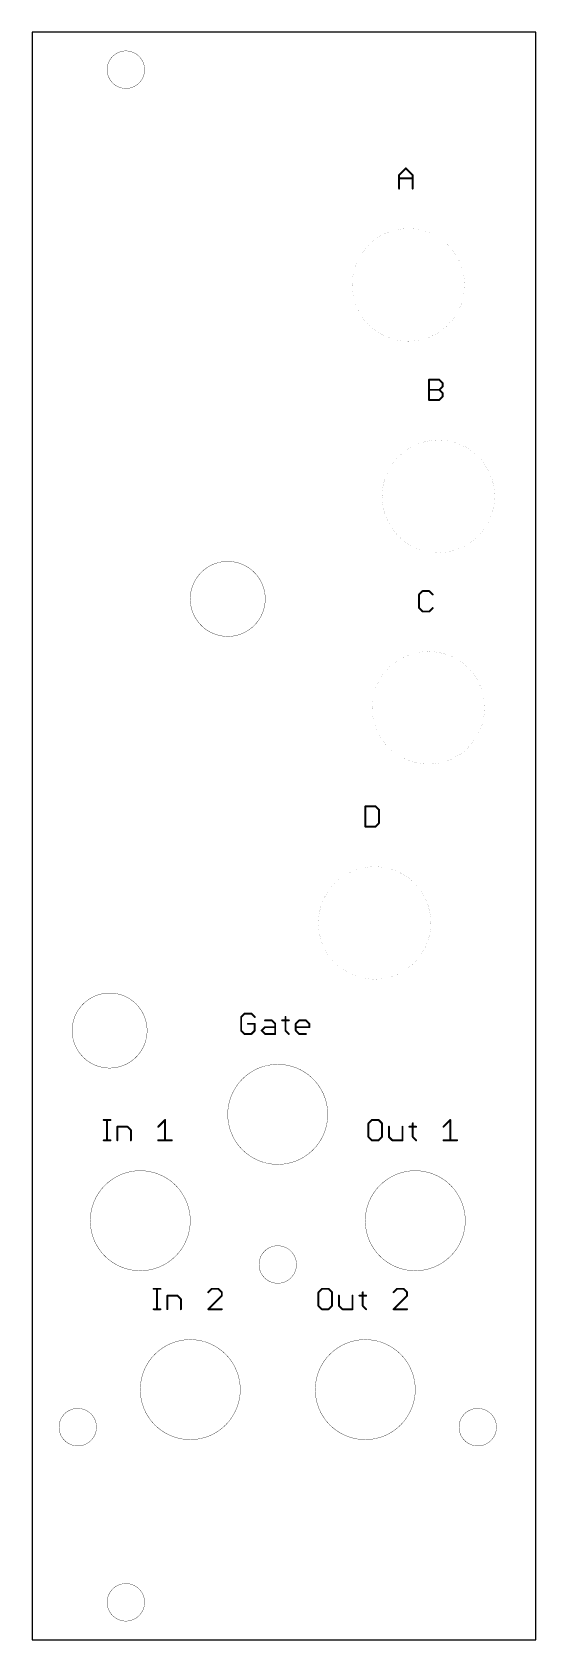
# Model space of a CAD drawing. Extents: x -20 to 21, y -11 to 118.
import ezdxf

# ---------------------------------------------------------------- set-up
doc = ezdxf.new("R2010")
doc.units = 0
doc.layers.add('255', color=2, linetype='CONTINUOUS')

msp = doc.modelspace()

# ---------------------------------------------------------------- linework, layer by layer
at = {"layer": '255'}
for p, q in [((20.65, 117.5), (-19.65, 117.5)), ((-19.65, 117.5), (-19.65, -11)), ((20.65, -11), (20.65, 117.5)), ((-19.65, -11), (20.65, -11))]:
    msp.add_line(p, q, dxfattribs=at)
for points, const_width in [([(-12.15, 113, 1), (-12.15, 116, 1), (-12.15, 113)], 0.0254), ([(10.2769, 106.6501, 1), (10.223, 106.5962)], 0.0762), ([(10.2769, 106.5962, 1), (10.223, 106.6501)], 0.0762), ([(9.7457, 106.0809, 1), (9.6695, 106.0809)], 0.0762), ([(9.6807, 106.1078, 1), (9.7346, 106.0539)], 0.0762), ([(9.7076, 105.8478, 1), (9.7076, 105.7716)], 0.0762), ([(10.8304, 106.0809, 1), (10.7542, 106.0809)], 0.0762), ([(10.7653, 106.0539, 1), (10.8192, 106.1078)], 0.0762), ([(10.7923, 105.7716, 1), (10.7923, 105.8478)], 0.0762), ([(9.6695, 104.9962, 1), (9.7457, 104.9962)], 0.0762), ([(10.7542, 104.9962, 1), (10.8304, 104.9962)], 0.0762), ([(10.45, 92.8, 1), (10.45, 101.8, 1), (10.45, 92.8)], 0.0025), ([(12.1457, 89.7232, 1), (12.0695, 89.7232)], 0.0762), ([(12.1076, 89.7613, 1), (12.1076, 89.6851)], 0.0762), ([(12.1076, 88.9478, 1), (12.1076, 88.8716)], 0.0762), ([(12.9481, 89.7501, 1), (12.8942, 89.6962)], 0.0762), ([(12.9481, 88.9366, 1), (12.8942, 88.8828)], 0.0762), ([(12.8942, 88.9366, 1), (12.9481, 88.8828)], 0.0762), ([(12.9211, 89.6851, 1), (12.9211, 89.7613)], 0.0762), ([(12.9211, 88.8716, 1), (12.9211, 88.9478)], 0.0762), ([(13.2304, 89.452, 1), (13.1542, 89.452)], 0.0762), ([(13.1542, 89.1809, 1), (13.2304, 89.1809)], 0.0762), ([(13.2304, 88.6385, 1), (13.1542, 88.6385)], 0.0762), ([(13.1653, 89.4251, 1), (13.2192, 89.479)], 0.0762), ([(13.2192, 89.1539, 1), (13.1653, 89.2078)], 0.0762), ([(13.1653, 88.6116, 1), (13.2192, 88.6655)], 0.0762), ([(12.1076, 88.1343, 1), (12.1076, 88.0581)], 0.0762), ([(12.0695, 88.0962, 1), (12.1457, 88.0962)], 0.0762), ([(12.8942, 88.1231, 1), (12.9481, 88.0693)], 0.0762), ([(12.9211, 88.0581, 1), (12.9211, 88.1343)], 0.0762), ([(13.1542, 88.3674, 1), (13.2304, 88.3674)], 0.0762), ([(13.2192, 88.3404, 1), (13.1653, 88.3943)], 0.0762), ([(12.85, 75.9, 1), (12.85, 84.9, 1), (12.85, 75.9)], 0.0025), ([(-4, 69.2, 1), (-4, 75.2, 1), (-4, 69.2)], 0.0254), ([(11.3457, 72.552, 1), (11.2695, 72.552)], 0.0762), ([(11.2807, 72.579, 1), (11.3346, 72.5251)], 0.0762), ([(11.5788, 72.8613, 1), (11.5788, 72.7851)], 0.0762), ([(11.6057, 72.7962, 1), (11.5518, 72.8501)], 0.0762), ([(12.1481, 72.8501, 1), (12.0942, 72.7962)], 0.0762), ([(12.1211, 72.7851, 1), (12.1211, 72.8613)], 0.0762), ([(12.3653, 72.5251, 1), (12.4192, 72.579)], 0.0762), ([(11.3346, 71.4943, 1), (11.2807, 71.4404)], 0.0762), ([(11.2695, 71.4674, 1), (11.3457, 71.4674)], 0.0762), ([(11.5788, 71.2343, 1), (11.5788, 71.1581)], 0.0762), ([(11.5518, 71.1693, 1), (11.6057, 71.2231)], 0.0762), ([(12.0942, 71.2231, 1), (12.1481, 71.1693)], 0.0762), ([(12.1211, 71.1581, 1), (12.1211, 71.2343)], 0.0762), ([(12.4192, 71.4404, 1), (12.3653, 71.4943)], 0.0762), ([(12.05, 59, 1), (12.05, 68, 1), (12.05, 59)], 0.0025), ([(7.0457, 55.6232, 1), (6.9695, 55.6232)], 0.0762), ([(7.0076, 55.6613, 1), (7.0076, 55.5851)], 0.0762), ([(7.8481, 55.6501, 1), (7.7942, 55.5962)], 0.0762), ([(7.8211, 55.5851, 1), (7.8211, 55.6613)], 0.0762), ([(8.1304, 55.352, 1), (8.0542, 55.352)], 0.0762), ([(8.0653, 55.3251, 1), (8.1192, 55.379)], 0.0762), ([(7.0076, 54.0343, 1), (7.0076, 53.9581)], 0.0762), ([(6.9695, 53.9962, 1), (7.0457, 53.9962)], 0.0762), ([(7.7942, 54.0231, 1), (7.8481, 53.9693)], 0.0762), ([(7.8211, 53.9581, 1), (7.8211, 54.0343)], 0.0762), ([(8.0542, 54.2674, 1), (8.1304, 54.2674)], 0.0762), ([(8.1192, 54.2404, 1), (8.0653, 54.2943)], 0.0762), ([(7.75, 41.8, 1), (7.75, 50.8, 1), (7.75, 41.8)], 0.0025), ([(-13.45, 34.7, 1), (-13.45, 40.7, 1), (-13.45, 34.7)], 0.0254), ([(-2.8872, 38.782, 1), (-2.9634, 38.782)], 0.0762), ([(-2.9522, 38.809, 1), (-2.8983, 38.7551)], 0.0762), ([(-2.6541, 39.0913, 1), (-2.6541, 39.0151)], 0.0762), ([(-2.6272, 39.0262, 1), (-2.681, 39.0801)], 0.0762), ([(-2.0848, 39.0801, 1), (-2.1387, 39.0262)], 0.0762), ([(-2.1118, 39.0151, 1), (-2.1118, 39.0913)], 0.0762), ([(-1.8675, 38.7551, 1), (-1.8137, 38.809)], 0.0762), ([(-1.0169, 38.549, 1), (-1.0169, 38.4728)], 0.0762), ([(-0.4477, 38.5378, 1), (-0.5015, 38.4839)], 0.0762), ([(-0.4746, 38.4728, 1), (-0.4746, 38.549)], 0.0762), ([(0.3491, 38.549, 1), (0.3491, 38.4728)], 0.0762), ([(0.6583, 38.782, 1), (0.5821, 38.782)], 0.0762), ([(0.8914, 38.4728, 1), (0.8914, 38.549)], 0.0762), ([(1.7117, 38.549, 1), (1.7117, 38.4728)], 0.0762), ([(1.7386, 38.4839, 1), (1.6847, 38.5378)], 0.0762), ([(2.2809, 38.5378, 1), (2.227, 38.4839)], 0.0762), ([(2.254, 38.4728, 1), (2.254, 38.549)], 0.0762), ([(-2.8983, 37.7243, 1), (-2.9522, 37.6704)], 0.0762), ([(-2.9634, 37.6974, 1), (-2.8872, 37.6974)], 0.0762), ([(-2.6541, 37.4643, 1), (-2.6541, 37.3881)], 0.0762), ([(-2.681, 37.3993, 1), (-2.6272, 37.4531)], 0.0762), ([(-2.3829, 38.2778, 1), (-2.3829, 38.2016)], 0.0762), ([(-2.1387, 37.4531, 1), (-2.0848, 37.3993)], 0.0762), ([(-2.1118, 37.3881, 1), (-2.1118, 37.4643)], 0.0762), ([(-1.8025, 38.2397, 1), (-1.8787, 38.2397)], 0.0762), ([(-1.8787, 37.6974, 1), (-1.8025, 37.6974)], 0.0762), ([(-1.8137, 37.6704, 1), (-1.8675, 37.7243)], 0.0762), ([(-1.8406, 38.2016, 1), (-1.8406, 38.2778)], 0.0762), ([(-1.2612, 37.7243, 1), (-1.315, 37.6704)], 0.0762), ([(-1.315, 37.7243, 1), (-1.2612, 37.6704)], 0.0762), ([(-1.0169, 38.0066, 1), (-1.0169, 37.9304)], 0.0762), ([(-1.0169, 37.4643, 1), (-1.0169, 37.3881)], 0.0762), ([(-0.99, 37.9416, 1), (-1.0439, 37.9955)], 0.0762), ([(-1.0439, 37.3993, 1), (-0.99, 37.4531)], 0.0762), ([(-0.1653, 38.2397, 1), (-0.2415, 38.2397)], 0.0762), ([(-0.2415, 37.4262, 1), (-0.1653, 37.4262)], 0.0762), ([(-0.2304, 38.2128, 1), (-0.1765, 38.2666)], 0.0762), ([(-0.2034, 37.9304, 1), (-0.2034, 38.0066)], 0.0762), ([(-0.2034, 37.3881, 1), (-0.2034, 37.4643)], 0.0762), ([(0.6472, 37.7243, 1), (0.5933, 37.6704)], 0.0762), ([(0.5821, 37.6974, 1), (0.6583, 37.6974)], 0.0762), ([(0.8644, 37.3993, 1), (0.9183, 37.4531)], 0.0762), ([(1.4786, 38.2397, 1), (1.4024, 38.2397)], 0.0762), ([(1.4405, 38.0066, 1), (1.4405, 37.9304)], 0.0762), ([(1.4674, 37.7243, 1), (1.4136, 37.6704)], 0.0762), ([(1.4024, 37.6974, 1), (1.4786, 37.6974)], 0.0762), ([(1.4136, 38.2666, 1), (1.4674, 38.2128)], 0.0762), ([(1.7117, 37.4643, 1), (1.7117, 37.3881)], 0.0762), ([(1.6847, 37.3993, 1), (1.7386, 37.4531)], 0.0762), ([(2.254, 37.3881, 1), (2.254, 37.4643)], 0.0762), ([(2.5633, 38.2397, 1), (2.4871, 38.2397)], 0.0762), ([(2.4871, 37.9685, 1), (2.5633, 37.9685)], 0.0762), ([(2.4982, 38.2128, 1), (2.5521, 38.2666)], 0.0762), ([(2.5252, 37.9304, 1), (2.5252, 38.0066)], 0.0762), ([(0, 27, 1), (0, 35, 1), (0, 27)], 0.0254), ([(-13.9253, 30.5913, 1), (-13.9253, 30.5151)], 0.0762), ([(-13.616, 30.5532, 1), (-13.6922, 30.5532)], 0.0762), ([(-13.3829, 30.5151, 1), (-13.3829, 30.5913)], 0.0762), ([(-12.7957, 30.0109, 1), (-12.8719, 30.0109)], 0.0762), ([(-12.8338, 30.049, 1), (-12.8338, 29.9728)], 0.0762), ([(-11.9934, 30.0378, 1), (-12.0473, 29.9839)], 0.0762), ([(-12.0203, 29.9728, 1), (-12.0203, 30.049)], 0.0762), ([(-11.7111, 29.7397, 1), (-11.7873, 29.7397)], 0.0762), ([(-11.7761, 29.7128, 1), (-11.7222, 29.7666)], 0.0762), ([(-9.5864, 30.0378, 1), (-9.5326, 29.9839)], 0.0762), ([(-8.9791, 30.5532, 1), (-9.0553, 30.5532)], 0.0762), ([(-8.9902, 30.5262, 1), (-9.0441, 30.5801)], 0.0762), ([(7.2292, 30.309, 1), (7.2831, 30.2551)], 0.0762), ([(7.2943, 30.282, 1), (7.2181, 30.282)], 0.0762), ([(7.5273, 30.5913, 1), (7.5273, 30.5151)], 0.0762), ([(7.5543, 30.5262, 1), (7.5004, 30.5801)], 0.0762), ([(8.0966, 30.5801, 1), (8.0427, 30.5262)], 0.0762), ([(8.0697, 30.5151, 1), (8.0697, 30.5913)], 0.0762), ([(8.3789, 30.282, 1), (8.3027, 30.282)], 0.0762), ([(8.3139, 30.2551, 1), (8.3678, 30.309)], 0.0762), ([(8.9314, 30.0109, 1), (8.8552, 30.0109)], 0.0762), ([(10.0161, 30.0109, 1), (9.9399, 30.0109)], 0.0762), ([(10.5305, 30.049, 1), (10.5305, 29.9728)], 0.0762), ([(10.8397, 30.282, 1), (10.7635, 30.282)], 0.0762), ([(11.0728, 29.9728, 1), (11.0728, 30.049)], 0.0762), ([(13.2321, 30.0378, 1), (13.286, 29.9839)], 0.0762), ([(13.8395, 30.5532, 1), (13.7633, 30.5532)], 0.0762), ([(13.8283, 30.5262, 1), (13.7745, 30.5801)], 0.0762), ([(-13.9253, 28.9643, 1), (-13.9253, 28.8881)], 0.0762), ([(-13.6922, 28.9262, 1), (-13.616, 28.9262)], 0.0762), ([(-13.3829, 28.8881, 1), (-13.3829, 28.9643)], 0.0762), ([(-12.8719, 28.9262, 1), (-12.7957, 28.9262)], 0.0762), ([(-11.7873, 28.9262, 1), (-11.7111, 28.9262)], 0.0762), ([(-9.5595, 28.9643, 1), (-9.5595, 28.8881)], 0.0762), ([(-9.0553, 28.9262, 1), (-8.9791, 28.9262)], 0.0762), ([(-8.4748, 28.8881, 1), (-8.4748, 28.9643)], 0.0762), ([(7.2831, 29.2243, 1), (7.2292, 29.1704)], 0.0762), ([(7.2181, 29.1974, 1), (7.2943, 29.1974)], 0.0762), ([(7.5273, 28.9643, 1), (7.5273, 28.8881)], 0.0762), ([(7.5004, 28.8993, 1), (7.5543, 28.9531)], 0.0762), ([(8.0427, 28.9531, 1), (8.0966, 28.8993)], 0.0762), ([(8.0697, 28.8881, 1), (8.0697, 28.9643)], 0.0762), ([(8.3027, 29.1974, 1), (8.3789, 29.1974)], 0.0762), ([(8.3678, 29.1704, 1), (8.3139, 29.2243)], 0.0762), ([(8.9203, 29.2243, 1), (8.8664, 29.1704)], 0.0762), ([(8.8552, 29.1974, 1), (8.9314, 29.1974)], 0.0762), ([(9.1645, 28.9643, 1), (9.1645, 28.8881)], 0.0762), ([(9.1375, 28.8993, 1), (9.1914, 28.9531)], 0.0762), ([(9.9399, 28.9262, 1), (10.0161, 28.9262)], 0.0762), ([(9.978, 28.8881, 1), (9.978, 28.9643)], 0.0762), ([(10.8286, 29.2243, 1), (10.7747, 29.1704)], 0.0762), ([(10.7635, 29.1974, 1), (10.8397, 29.1974)], 0.0762), ([(11.0459, 28.8993, 1), (11.0997, 28.9531)], 0.0762), ([(13.2591, 28.9643, 1), (13.2591, 28.8881)], 0.0762), ([(13.7633, 28.9262, 1), (13.8395, 28.9262)], 0.0762), ([(14.3437, 28.8881, 1), (14.3437, 28.9643)], 0.0762), ([(-11, 18.5, 1), (-11, 26.5, 1), (-11, 18.5)], 0.0254), ([(11, 18.5, 1), (11, 26.5, 1), (11, 18.5)], 0.0254), ([(0, 17.5, 1), (0, 20.5, 1), (0, 17.5)], 0.0254), ([(-9.9253, 17.0913, 1), (-9.9253, 17.0151)], 0.0762), ([(-9.616, 17.0532, 1), (-9.6922, 17.0532)], 0.0762), ([(-9.3829, 17.0151, 1), (-9.3829, 17.0913)], 0.0762), ([(-5.5864, 16.809, 1), (-5.5326, 16.7551)], 0.0762), ([(-5.2883, 17.0913, 1), (-5.2883, 17.0151)], 0.0762), ([(-5.2614, 17.0262, 1), (-5.3153, 17.0801)], 0.0762), ([(-4.7191, 17.0801, 1), (-4.773, 17.0262)], 0.0762), ([(-4.746, 17.0151, 1), (-4.746, 17.0913)], 0.0762), ([(-4.4367, 16.782, 1), (-4.5129, 16.782)], 0.0762), ([(-4.5018, 16.7551, 1), (-4.4479, 16.809)], 0.0762), ([(3.2292, 16.809, 1), (3.2831, 16.7551)], 0.0762), ([(3.2943, 16.782, 1), (3.2181, 16.782)], 0.0762), ([(3.5273, 17.0913, 1), (3.5273, 17.0151)], 0.0762), ([(3.5543, 17.0262, 1), (3.5004, 17.0801)], 0.0762), ([(4.0966, 17.0801, 1), (4.0427, 17.0262)], 0.0762), ([(4.0697, 17.0151, 1), (4.0697, 17.0913)], 0.0762), ([(4.3789, 16.782, 1), (4.3027, 16.782)], 0.0762), ([(4.3139, 16.7551, 1), (4.3678, 16.809)], 0.0762), ([(6.8397, 16.782, 1), (6.7635, 16.782)], 0.0762), ([(9.2321, 16.809, 1), (9.286, 16.7551)], 0.0762), ([(9.5302, 17.0913, 1), (9.5302, 17.0151)], 0.0762), ([(9.5572, 17.0262, 1), (9.5033, 17.0801)], 0.0762), ([(10.0995, 17.0801, 1), (10.0456, 17.0262)], 0.0762), ([(10.0726, 17.0151, 1), (10.0726, 17.0913)], 0.0762), ([(10.3818, 16.782, 1), (10.3056, 16.782)], 0.0762), ([(10.3168, 16.7551, 1), (10.3707, 16.809)], 0.0762), ([(-9.9253, 15.4643, 1), (-9.9253, 15.3881)], 0.0762), ([(-9.6922, 15.4262, 1), (-9.616, 15.4262)], 0.0762), ([(-9.3829, 15.3881, 1), (-9.3829, 15.4643)], 0.0762), ([(-8.7957, 16.5109, 1), (-8.8719, 16.5109)], 0.0762), ([(-8.8338, 16.549, 1), (-8.8338, 16.4728)], 0.0762), ([(-8.8719, 15.4262, 1), (-8.7957, 15.4262)], 0.0762), ([(-7.9934, 16.5378, 1), (-8.0473, 16.4839)], 0.0762), ([(-8.0203, 16.4728, 1), (-8.0203, 16.549)], 0.0762), ([(-7.7111, 16.2397, 1), (-7.7873, 16.2397)], 0.0762), ([(-7.7873, 15.4262, 1), (-7.7111, 15.4262)], 0.0762), ([(-7.7761, 16.2128, 1), (-7.7222, 16.2666)], 0.0762), ([(-5.5595, 15.4643, 1), (-5.5595, 15.3881)], 0.0762), ([(-5.5864, 15.4531, 1), (-5.5326, 15.3993)], 0.0762), ([(-4.5129, 16.5109, 1), (-4.4367, 16.5109)], 0.0762), ([(-4.4479, 16.4839, 1), (-4.5018, 16.5378)], 0.0762), ([(-4.4748, 15.3881, 1), (-4.4748, 15.4643)], 0.0762), ([(3.2831, 15.7243, 1), (3.2292, 15.6704)], 0.0762), ([(3.2181, 15.6974, 1), (3.2943, 15.6974)], 0.0762), ([(3.5273, 15.4643, 1), (3.5273, 15.3881)], 0.0762), ([(3.5004, 15.3993, 1), (3.5543, 15.4531)], 0.0762), ([(4.0427, 15.4531, 1), (4.0966, 15.3993)], 0.0762), ([(4.0697, 15.3881, 1), (4.0697, 15.4643)], 0.0762), ([(4.3027, 15.6974, 1), (4.3789, 15.6974)], 0.0762), ([(4.3678, 15.6704, 1), (4.3139, 15.7243)], 0.0762), ([(4.9314, 16.5109, 1), (4.8552, 16.5109)], 0.0762), ([(4.9203, 15.7243, 1), (4.8664, 15.6704)], 0.0762), ([(4.8552, 15.6974, 1), (4.9314, 15.6974)], 0.0762), ([(5.1645, 15.4643, 1), (5.1645, 15.3881)], 0.0762), ([(5.1375, 15.3993, 1), (5.1914, 15.4531)], 0.0762), ([(6.0161, 16.5109, 1), (5.9399, 16.5109)], 0.0762), ([(5.9399, 15.4262, 1), (6.0161, 15.4262)], 0.0762), ([(5.978, 15.3881, 1), (5.978, 15.4643)], 0.0762), ([(6.5305, 16.549, 1), (6.5305, 16.4728)], 0.0762), ([(6.8286, 15.7243, 1), (6.7747, 15.6704)], 0.0762), ([(6.7635, 15.6974, 1), (6.8397, 15.6974)], 0.0762), ([(7.0459, 15.3993, 1), (7.0997, 15.4531)], 0.0762), ([(7.0728, 16.4728, 1), (7.0728, 16.549)], 0.0762), ([(9.2591, 15.4643, 1), (9.2591, 15.3881)], 0.0762), ([(9.2321, 15.4531, 1), (9.286, 15.3993)], 0.0762), ([(10.3056, 16.5109, 1), (10.3818, 16.5109)], 0.0762), ([(10.3707, 16.4839, 1), (10.3168, 16.5378)], 0.0762), ([(10.3437, 15.3881, 1), (10.3437, 15.4643)], 0.0762), ([(-7, 5, 1), (-7, 13, 1), (-7, 5)], 0.0254), ([(7, 5, 1), (7, 13, 1), (7, 5)], 0.0254), ([(-16, 4.5, 1), (-16, 7.5, 1), (-16, 4.5)], 0.0254), ([(16, 4.5, 1), (16, 7.5, 1), (16, 4.5)], 0.0254), ([(-12.15, -9.5, 1), (-12.15, -6.5, 1), (-12.15, -9.5)], 0.0254)]:
    msp.add_lwpolyline(points, format="xyb", dxfattribs=dict(at, const_width=const_width))
at = {"layer": '255', "const_width": 0.1524}
for points in [[(9.7076, 106.0809), (10.25, 106.6232)], [(10.25, 106.6232), (10.7923, 106.0809)], [(9.7076, 104.9962), (9.7076, 106.0809)], [(9.7076, 105.8097), (10.7923, 105.8097)], [(10.7923, 106.0809), (10.7923, 104.9962)], [(12.1076, 88.0962), (12.1076, 89.7232)], [(12.1076, 89.7232), (12.9211, 89.7232)], [(12.1076, 88.9097), (12.9211, 88.9097)], [(12.9211, 89.7232), (13.1923, 89.452)], [(13.1923, 89.1809), (12.9211, 88.9097)], [(12.9211, 88.9097), (13.1923, 88.6385)], [(13.1923, 89.452), (13.1923, 89.1809)], [(13.1923, 88.6385), (13.1923, 88.3674)], [(12.9211, 88.0962), (12.1076, 88.0962)], [(13.1923, 88.3674), (12.9211, 88.0962)], [(11.5788, 72.8232), (11.3076, 72.552)], [(11.3076, 72.552), (11.3076, 71.4674)], [(12.1211, 72.8232), (11.5788, 72.8232)], [(12.3923, 72.552), (12.1211, 72.8232)], [(11.3076, 71.4674), (11.5788, 71.1962)], [(11.5788, 71.1962), (12.1211, 71.1962)], [(12.1211, 71.1962), (12.3923, 71.4674)], [(7.0076, 55.6232), (7.0076, 53.9962)], [(7.8211, 55.6232), (7.0076, 55.6232)], [(8.0923, 55.352), (7.8211, 55.6232)], [(8.0923, 54.2674), (8.0923, 55.352)], [(7.0076, 53.9962), (7.8211, 53.9962)], [(7.8211, 53.9962), (8.0923, 54.2674)], [(-2.6541, 39.0532), (-2.9253, 38.782)], [(-2.9253, 38.782), (-2.9253, 37.6974)], [(-2.1118, 39.0532), (-2.6541, 39.0532)], [(-1.8406, 38.782), (-2.1118, 39.0532)], [(-1.0169, 38.5109), (-0.4746, 38.5109)], [(-0.4746, 38.5109), (-0.2034, 38.2397)], [(0.3491, 38.5109), (0.8914, 38.5109)], [(0.6202, 38.782), (0.6202, 37.6974)], [(1.4405, 38.2397), (1.7117, 38.5109)], [(1.7117, 38.5109), (2.254, 38.5109)], [(2.254, 38.5109), (2.5252, 38.2397)], [(-2.9253, 37.6974), (-2.6541, 37.4262)], [(-2.6541, 37.4262), (-2.1118, 37.4262)], [(-1.8406, 38.2397), (-2.3829, 38.2397)], [(-2.1118, 37.4262), (-1.8406, 37.6974)], [(-1.8406, 37.6974), (-1.8406, 38.2397)], [(-1.2881, 37.6974), (-1.0169, 37.9685)], [(-1.0169, 37.4262), (-1.2881, 37.6974)], [(-1.0169, 37.9685), (-0.2034, 37.9685)], [(-0.2034, 37.4262), (-1.0169, 37.4262)], [(-0.2034, 38.2397), (-0.2034, 37.4262)], [(0.6202, 37.6974), (0.8914, 37.4262)], [(1.4405, 37.6974), (1.4405, 38.2397)], [(2.5252, 37.9685), (1.4405, 37.9685)], [(1.7117, 37.4262), (1.4405, 37.6974)], [(2.254, 37.4262), (1.7117, 37.4262)], [(2.5252, 38.2397), (2.5252, 37.9685)], [(-13.9253, 30.5532), (-13.3829, 30.5532)], [(-13.6541, 28.9262), (-13.6541, 30.5532)], [(-12.8338, 28.9262), (-12.8338, 30.0109)], [(-12.8338, 30.0109), (-12.0203, 30.0109)], [(-12.0203, 30.0109), (-11.7492, 29.7397)], [(-11.7492, 29.7397), (-11.7492, 28.9262)], [(-9.5595, 30.0109), (-9.0172, 30.5532)], [(-9.0172, 30.5532), (-9.0172, 28.9262)], [(7.5273, 30.5532), (7.2562, 30.282)], [(7.2562, 30.282), (7.2562, 29.1974)], [(8.0697, 30.5532), (7.5273, 30.5532)], [(8.3408, 30.282), (8.0697, 30.5532)], [(8.3408, 29.1974), (8.3408, 30.282)], [(8.8933, 30.0109), (8.8933, 29.1974)], [(9.978, 28.9262), (9.978, 30.0109)], [(10.5305, 30.0109), (11.0728, 30.0109)], [(10.8016, 30.282), (10.8016, 29.1974)], [(13.2591, 30.0109), (13.8014, 30.5532)], [(13.8014, 30.5532), (13.8014, 28.9262)], [(-13.9253, 28.9262), (-13.3829, 28.9262)], [(-9.5595, 28.9262), (-8.4748, 28.9262)], [(7.2562, 29.1974), (7.5273, 28.9262)], [(7.5273, 28.9262), (8.0697, 28.9262)], [(8.0697, 28.9262), (8.3408, 29.1974)], [(8.8933, 29.1974), (9.1645, 28.9262)], [(9.1645, 28.9262), (9.978, 28.9262)], [(10.8016, 29.1974), (11.0728, 28.9262)], [(13.2591, 28.9262), (14.3437, 28.9262)], [(-9.9253, 17.0532), (-9.3829, 17.0532)], [(-9.6541, 15.4262), (-9.6541, 17.0532)], [(-5.2883, 17.0532), (-5.5595, 16.782)], [(-4.746, 17.0532), (-5.2883, 17.0532)], [(-4.4748, 16.782), (-4.746, 17.0532)], [(-4.4748, 16.5109), (-4.4748, 16.782)], [(3.5273, 17.0532), (3.2562, 16.782)], [(3.2562, 16.782), (3.2562, 15.6974)], [(4.0697, 17.0532), (3.5273, 17.0532)], [(4.3408, 16.782), (4.0697, 17.0532)], [(4.3408, 15.6974), (4.3408, 16.782)], [(6.8016, 16.782), (6.8016, 15.6974)], [(9.5302, 17.0532), (9.2591, 16.782)], [(10.0726, 17.0532), (9.5302, 17.0532)], [(10.3437, 16.782), (10.0726, 17.0532)], [(10.3437, 16.5109), (10.3437, 16.782)], [(-9.9253, 15.4262), (-9.3829, 15.4262)], [(-8.8338, 15.4262), (-8.8338, 16.5109)], [(-8.8338, 16.5109), (-8.0203, 16.5109)], [(-8.0203, 16.5109), (-7.7492, 16.2397)], [(-7.7492, 16.2397), (-7.7492, 15.4262)], [(-5.5595, 15.4262), (-4.4748, 16.5109)], [(-4.4748, 15.4262), (-5.5595, 15.4262)], [(3.2562, 15.6974), (3.5273, 15.4262)], [(3.5273, 15.4262), (4.0697, 15.4262)], [(4.0697, 15.4262), (4.3408, 15.6974)], [(4.8933, 16.5109), (4.8933, 15.6974)], [(4.8933, 15.6974), (5.1645, 15.4262)], [(5.1645, 15.4262), (5.978, 15.4262)], [(5.978, 15.4262), (5.978, 16.5109)], [(6.5305, 16.5109), (7.0728, 16.5109)], [(6.8016, 15.6974), (7.0728, 15.4262)], [(9.2591, 15.4262), (10.3437, 16.5109)], [(10.3437, 15.4262), (9.2591, 15.4262)]]:
    msp.add_lwpolyline(points, dxfattribs=at)

doc.saveas('drawing.dxf')
